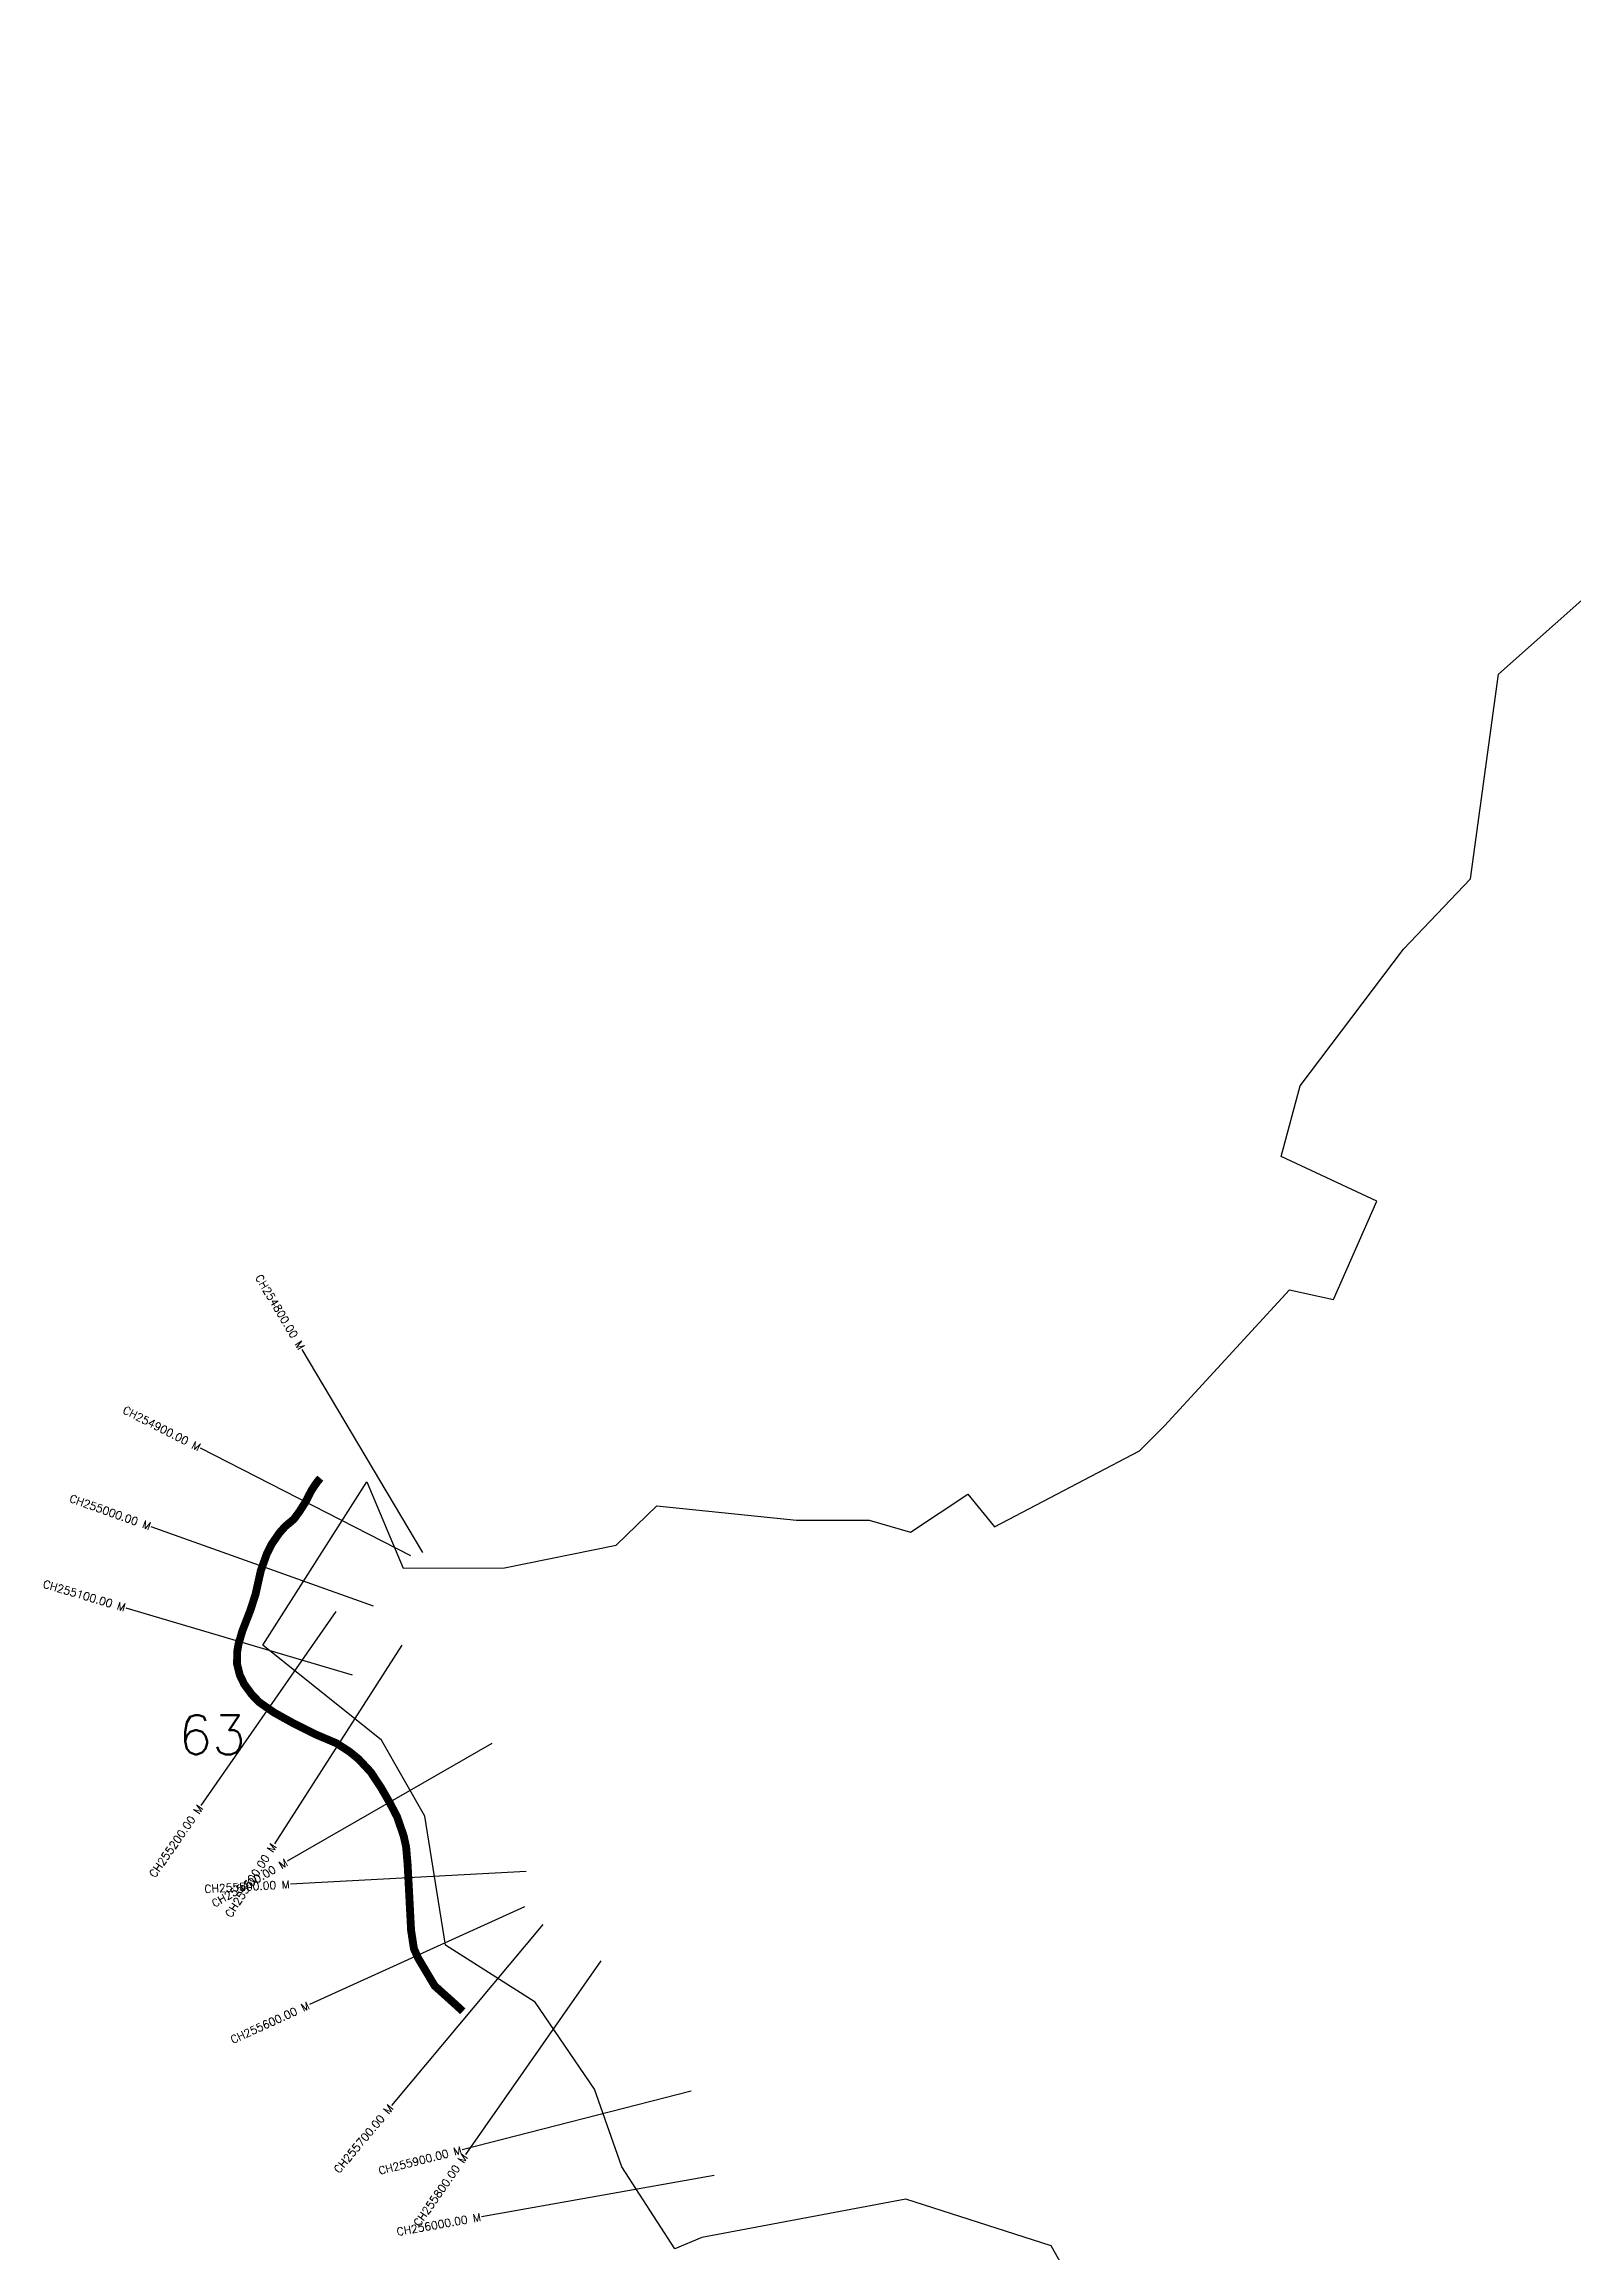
# Model space of a CAD drawing. Header units: metres. Extents: x 278426 to 282310, y 2036707 to 2040978.
# Drawn here: x 278426 to 280368, y 2038174 to 2040978 of the extents above; entities that cross this region are included whole.
import ezdxf
from ezdxf.enums import TextEntityAlignment as Align

# ---------------------------------------------------------------- set-up
doc = ezdxf.new("R2010")
doc.units = ezdxf.units.M
for name, color, linetype in [('CS', 134, 'Continuous'), ('CSMark', 6, 'Continuous'), ('UNPROTECTED', 10, 'Continuous'), ('village', 3, 'Continuous')]:
    doc.layers.add(name, color=color, linetype=linetype)
doc.styles.get("Standard").update_dxf_attribs({"font": 'simplex.shx'})

msp = doc.modelspace()

# ---------------------------------------------------------------- linework, layer by layer
at = {"layer": 'CS'}
for p, q in [((278907, 2039062.1), (278753.7, 2039320)), ((278891.5, 2039058), (278624.2, 2039194.4)), ((278844.2, 2038993.9), (278561.6, 2039094.7)), ((278817.4, 2038906.3), (278529.7, 2038991.5)), ((278796.1, 2038987), (278624.8, 2038740.7)), ((278880.3, 2038944.5), (278718.3, 2038692)), ((278994.6, 2038819.4), (278734.6, 2038669.7)), ((279038.2, 2038656.9), (278738.6, 2038640.5)), ((279035.9, 2038612.1), (278762.9, 2038487.7)), ((279059.5, 2038589.6), (278866.9, 2038359.5)), ((279132.9, 2038543.2), (278961, 2038297.3)), ((279247.6, 2038377.6), (278956.9, 2038303.4)), ((279276.8, 2038270.5), (278981.4, 2038218))]:
    msp.add_line(p, q, dxfattribs=at)
at = {"layer": 'UNPROTECTED', "const_width": 10, "flags": 128}
msp.add_lwpolyline([(278776.6, 2039156.4), (278772.8, 2039152), (278765.6, 2039141.4), (278757.7, 2039126), (278750.2, 2039114.3), (278743.1, 2039104.5), (278731.9, 2039095.1), (278724.6, 2039086.9), (278714.8, 2039072.7), (278708.4, 2039059.8), (278700.9, 2039038.7), (278694.2, 2039008.7), (278687.9, 2038989.2), (278677.6, 2038962.6), (278672.7, 2038946.1), (278670.9, 2038935.5), (278670.8, 2038920.3), (278674.2, 2038906.6), (278679.9, 2038894.7), (278689.7, 2038881.4), (278698.9, 2038871.9), (278717.8, 2038858.7), (278741.4, 2038845.6), (278770.3, 2038831.1), (278797.3, 2038819.6), (278813.4, 2038809.2), (278824.9, 2038799.9), (278840.7, 2038783), (278854.2, 2038762.5), (278865.3, 2038743.2), (278874.1, 2038726.3), (278882.5, 2038701.9), (278885.6, 2038687.9), (278887.5, 2038665.6), (278890.1, 2038616.5), (278891.9, 2038582), (278895.5, 2038558.6), (278901, 2038546.5), (278921.8, 2038511.6), (278949, 2038487.1), (278957.6, 2038479.2)], dxfattribs=at)
at = {"layer": 'village', "color": 6}
for points in [[(278835.8, 2039152, 0), (278881.7, 2039042.2, 0), (279010.5, 2039042.6, 0), (279152.3, 2039071.2, 0), (279204.2, 2039121.4, 0), (279381.4, 2039103, 0), (279474, 2039103.1, 0), (279526.6, 2039088, 0), (279599.2, 2039136.1, 0), (279633.3, 2039094.7, 0), (279817.2, 2039191.2, 0), (279849.1, 2039222.9, 0), (280007.9, 2039395.9, 0), (280064, 2039383.5, 0), (280119.1, 2039508.5, 0), (279997.4, 2039565.1, 0), (280021.6, 2039654.7, 0), (280152.8, 2039828.5, 0), (280238.1, 2039917.8, 0), (280273.7, 2040177.9, 0), (280417.4, 2040305.6, 0), (280455.4, 2040716.4, 0), (280883.6, 2040978.2, 0)], [(279913.3, 2037812.2, 0), (279705.2, 2038181.1, 0), (279520.3, 2038240.6, 0), (279261.4, 2038191.8, 0), (279227.1, 2038177.4, 0), (279159.5, 2038281.6, 0), (279124.9, 2038380.1, 0), (279049.7, 2038490.9, 0), (278935.5, 2038563.4, 0), (278909.2, 2038727.2, 0), (278854.2, 2038823.8, 0), (278703.7, 2038944.2, 0), (278835.8, 2039152, 0)]]:
    msp.add_polyline3d(points, dxfattribs=at)

# ---------------------------------------------------------------- texts
at = {"insert": (278596.3, 2038855.5), "char_height": 50, "attachment_point": 1}
msp.add_mtext_dynamic_manual_height_columns('63', width=70.183, gutter_width=1, heights=[0], dxfattribs=at)
at = {"layer": 'CSMark'}
for s, rotation, p in [('CH254800.00 M', 300.7347, (278753.2, 2039320.8)), ('CH254900.00 M', 332.962, (278623.4, 2039194.9)), ('CH255000.00 M', 340.3826, (278560.7, 2039095)), ('CH255100.00 M', 343.5039, (278528.7, 2038991.8)), ('CH255200.00 M', 55.1795, (278624.3, 2038739.9)), ('CH255300.00 M', 57.3075, (278717.7, 2038691.2)), ('CH255400.00 M', 29.9229, (278733.7, 2038669.2)), ('CH255500.00 M', 3.121, (278737.6, 2038640.5)), ('CH255600.00 M', 24.502, (278762, 2038487.3)), ('CH255700.00 M', 50.0629, (278866.3, 2038358.8)), ('CH255900.00 M', 14.3207, (278955.9, 2038303.2)), ('CH255800.00 M', 55.0547, (278960.5, 2038296.5)), ('CH256000.00 M', 10.0685, (278980.5, 2038217.9))]:
    msp.add_text(s, height=10, rotation=rotation, dxfattribs=at).set_placement(p, align=Align.MIDDLE_RIGHT)

doc.saveas('drawing.dxf')
